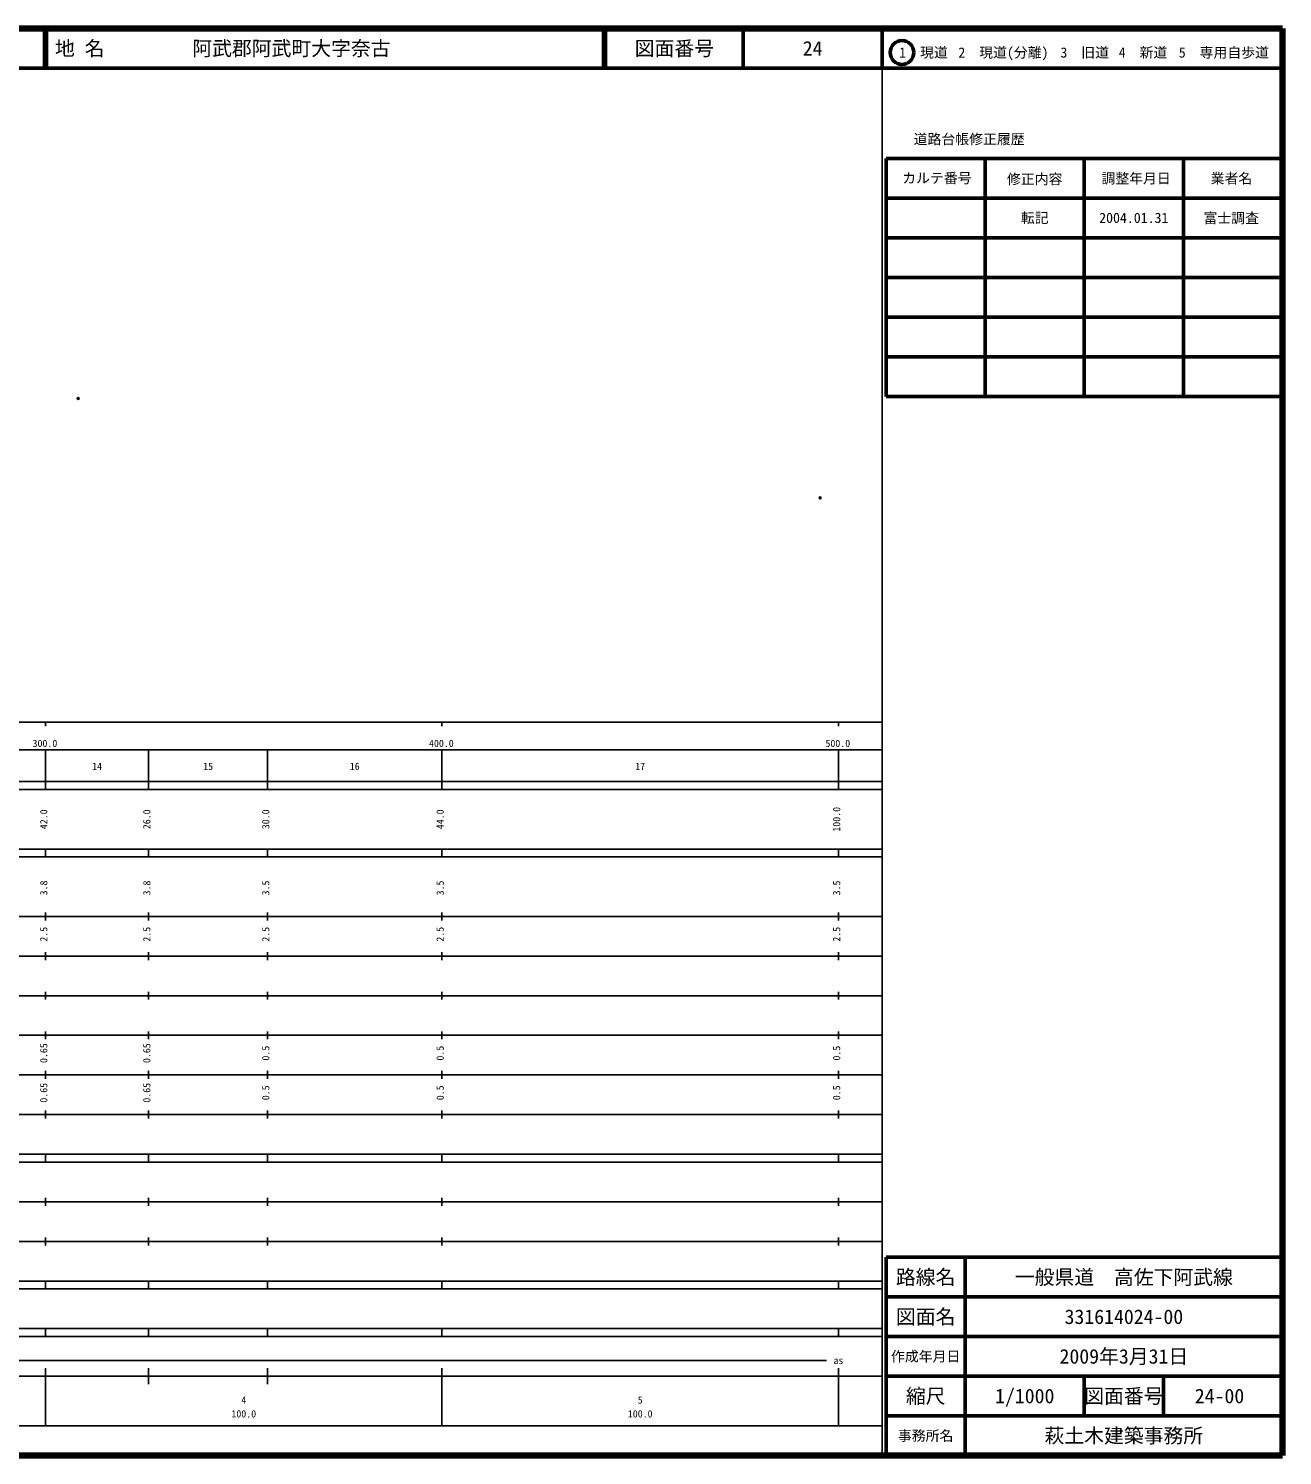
# Model space of a CAD drawing. Units: millimetres on the paper. Extents: x 40 to 680, y 20 to 380.
# Drawn here: x 363.7 to 680, y 20 to 380 of the extents above; entities that cross this region are included whole.
import ezdxf
from ezdxf.enums import TextEntityAlignment as Align

# ---------------------------------------------------------------- set-up
doc = ezdxf.new("R2010")
doc.units = ezdxf.units.MM
doc.header["$PDMODE"] = 32
doc.header["$PDSIZE"] = 0.5
doc.layers.add('M-OTRS', color=6, linetype='Continuous')
doc.layers.add('M-TTL-TXT', color=7, linetype='Continuous')
for name, color, linetype, lineweight in [('M-TTL', 2, 'Continuous', 140), ('M-TTL-BAND', 7, 'Continuous', 25), ('M-TTL-FRAM', 2, 'Continuous', 50), ('M-TTL-LINE', 7, 'Continuous', 50)]:
    doc.layers.add(name, color=color, linetype=linetype, lineweight=lineweight)
doc.styles.add('ＭＳ ゴシック', font='')
doc.styles.get('ＭＳ ゴシック').set_extended_font_data('MS Gothic')

msp = doc.modelspace()

# ---------------------------------------------------------------- linework, layer by layer
at = {"layer": 'M-OTRS'}
for p in [(376.253, 286.671), (563.37, 261.607)]:
    msp.add_point(p, dxfattribs=at)
at = {"layer": 'M-TTL'}
for p, q in [((680, 380), (40, 380)), ((680, 20), (680, 380)), ((40, 20), (680, 20))]:
    msp.add_line(p, q, dxfattribs=at)
at = {"layer": 'M-TTL-BAND'}
for p, q in [((579, 20), (579, 370)), ((40, 205), (579, 205)), ((368, 205), (368, 204)), ((468, 205), (468, 204)), ((568, 205), (568, 204)), ((68, 198), (579, 198)), ((368, 188), (368, 198)), ((394, 188), (394, 198)), ((424, 188), (424, 198)), ((468, 188), (468, 198)), ((568, 188), (568, 198)), ((40, 190), (579, 190)), ((40, 188), (579, 188)), ((40, 173), (579, 173)), ((368, 171), (368, 173)), ((394, 171), (394, 173)), ((424, 171), (424, 173)), ((468, 171), (468, 173)), ((568, 171), (568, 173)), ((40, 171), (579, 171)), ((40, 156), (579, 156)), ((368, 155), (368, 157)), ((394, 155), (394, 157)), ((424, 155), (424, 157)), ((468, 155), (468, 157)), ((568, 155), (568, 157)), ((46, 146), (579, 146)), ((368, 145), (368, 147)), ((394, 145), (394, 147)), ((424, 145), (424, 147)), ((468, 145), (468, 147)), ((568, 145), (568, 147)), ((368, 135), (368, 137)), ((394, 135), (394, 137)), ((424, 135), (424, 137)), ((468, 135), (468, 137)), ((568, 135), (568, 137)), ((52, 136), (579, 136)), ((46, 126), (579, 126)), ((368, 125), (368, 127)), ((394, 125), (394, 127)), ((424, 125), (424, 127)), ((468, 125), (468, 127)), ((568, 125), (568, 127)), ((52, 116), (579, 116)), ((368, 115), (368, 117)), ((394, 115), (394, 117)), ((424, 115), (424, 117)), ((468, 115), (468, 117)), ((568, 115), (568, 117)), ((46, 106), (579, 106)), ((368, 105), (368, 107)), ((394, 105), (394, 107)), ((424, 105), (424, 107)), ((468, 105), (468, 107)), ((568, 105), (568, 107)), ((40, 96), (579, 96)), ((40, 94), (579, 94)), ((368, 94), (368, 96)), ((394, 94), (394, 96)), ((424, 94), (424, 96)), ((468, 94), (468, 96)), ((568, 94), (568, 96)), ((49, 84), (579, 84)), ((368, 83), (368, 85)), ((394, 83), (394, 85)), ((424, 83), (424, 85)), ((468, 83), (468, 85)), ((568, 83), (568, 85)), ((40, 74), (579, 74)), ((368, 73), (368, 75)), ((394, 73), (394, 75)), ((424, 73), (424, 75)), ((468, 73), (468, 75)), ((568, 73), (568, 75)), ((40, 64), (579, 64)), ((40, 62), (579, 62)), ((368, 62), (368, 64)), ((394, 62), (394, 64)), ((424, 62), (424, 64)), ((468, 62), (468, 64)), ((568, 62), (568, 64)), ((40, 52), (579, 52)), ((368, 50), (368, 52)), ((394, 50), (394, 52)), ((424, 50), (424, 52)), ((468, 50), (468, 52)), ((568, 50), (568, 52)), ((40, 50), (579, 50)), ((71, 44), (565, 44)), ((40, 40), (579, 40)), ((368, 27.5), (368, 42)), ((394, 38), (394, 42)), ((424, 38), (424, 42)), ((468, 27.5), (468, 42)), ((568, 27.5), (568, 42)), ((68, 27.5), (579, 27.5))]:
    msp.add_line(p, q, dxfattribs=at)
at = {"layer": 'M-TTL-FRAM'}
for p, q in [((580, 347.197), (580, 287.197)), ((580, 347.197), (680, 347.197)), ((580, 287.197), (680, 287.197)), ((680, 70), (580, 70)), ((580, 70), (580, 20))]:
    msp.add_line(p, q, dxfattribs=at)
at = {"layer": 'M-TTL-LINE'}
for p, q in [((367.75, 380), (367.75, 370)), ((368.25, 380), (368.25, 370)), ((508.747, 380), (508.747, 370)), ((509.247, 380), (509.247, 370)), ((543.997, 380), (543.997, 370)), ((579, 380), (579, 370)), ((40, 370), (680, 370)), ((605, 347.197), (605, 287.197)), ((630, 347.197), (630, 287.197)), ((655, 347.197), (655, 287.197)), ((580, 337.197), (680, 337.197)), ((580, 327.197), (680, 327.197)), ((580, 317.197), (680, 317.197)), ((580, 307.197), (680, 307.197)), ((580, 297.197), (680, 297.197)), ((600, 70), (600, 20)), ((680, 60), (580, 60)), ((680, 50), (580, 50)), ((680, 40), (580, 40)), ((630, 40), (630, 30)), ((650, 40), (650, 30)), ((680, 30), (580, 30))]:
    msp.add_line(p, q, dxfattribs=at)
msp.add_circle((584.031, 373.958), 3, dxfattribs=at)

# ---------------------------------------------------------------- texts
at = {"layer": 'M-TTL-BAND', "style": 'ＭＳ ゴシック'}
for s, p in [('300.0', (367.844, 198.195)), ('400.0', (467.844, 198.195)), ('500.0', (567.844, 198.195)), ('14', (381, 192.405)), ('15', (409, 192.405)), ('16', (446, 192.405)), ('17', (518, 192.405)), ('as', (568, 42.5)), ('4', (418, 32.523)), ('5', (518, 32.523)), ('100.0', (418, 29.033)), ('100.0', (518, 29.033))]:
    msp.add_text(s, height=1.833, dxfattribs=at).set_placement(p, align=Align.BOTTOM_CENTER)
for s, p in [('42.0', (369, 180.5)), ('26.0', (395, 180.5)), ('30.0', (425, 180.5)), ('44.0', (469, 180.5)), ('100.0', (569, 180.5)), ('3.8', (369, 163.174)), ('3.8', (395, 163.174)), ('3.5', (425, 163.174)), ('3.5', (469, 163.174)), ('3.5', (569, 163.174)), ('2.5', (369, 151.5)), ('2.5', (395, 151.5)), ('2.5', (425, 151.5)), ('2.5', (469, 151.5)), ('2.5', (569, 151.5)), ('0.65', (369, 121.5)), ('0.65', (395, 121.5)), ('0.5', (425, 121.5)), ('0.5', (469, 121.5)), ('0.5', (569, 121.5)), ('0.65', (369, 111.5)), ('0.65', (395, 111.5)), ('0.5', (425, 111.5)), ('0.5', (469, 111.5)), ('0.5', (569, 111.5))]:
    msp.add_text(s, height=1.833, rotation=90, dxfattribs=at).set_placement(p, align=Align.BOTTOM_CENTER)
at = {"layer": 'M-TTL-TXT', "style": 'ＭＳ ゴシック'}
for s, p in [('地 名', (370.38, 375)), ('阿武郡阿武町大字奈古', (405.024, 375))]:
    msp.add_text(s, height=3.666, dxfattribs=at).set_placement(p, align=Align.MIDDLE_LEFT)
for s, height, p in [('図面番号', 3.666, (526.622, 375)), ('24', 3.666, (561.497, 375)), ('1\u3000現道', 2.566, (589.448, 373.958)), ('2\u3000現道(分離)', 2.566, (609.619, 373.958)), ('3\u3000旧道', 2.566, (630.121, 373.958)), ('4\u3000新道', 2.566, (644.824, 373.958)), ('5\u3000専用自歩道', 2.566, (665.228, 373.958)), ('道路台帳修正履歴', 2.566, (600.968, 352.113)), ('カルテ番号', 2.566, (592.839, 342.277)), ('修正内容', 2.566, (617.509, 342.023)), ('調整年月日', 2.566, (643.089, 342.197)), ('業者名', 2.566, (667.134, 342.197)), ('転記', 2.566, (617.5, 332.245)), ('2004.01.31', 2.566, (642.5, 332.245)), ('富士調査', 2.566, (667.077, 332.189)), ('路線名', 3.666, (590, 65)), ('路線名', 3.666, (590, 65)), ('一般県道\u3000高佐下阿武線', 3.666, (640, 65)), ('図面名', 3.666, (590, 55)), ('図面名', 3.666, (590, 55)), ('331614024-00', 3.666, (640, 55)), ('2009年3月31日', 3.666, (640, 45)), ('作成年月日', 2.566, (590, 45)), ('作成年月日', 2.566, (590, 45)), ('縮尺', 3.666, (590, 35)), ('縮尺', 3.666, (590, 35)), ('1/1000', 3.666, (615, 35)), ('図面番号', 3.666, (640, 35)), ('図面番号', 3.666, (640, 35)), ('24-00', 3.666, (664.125, 35)), ('事務所名', 2.566, (590, 25)), ('事務所名', 2.566, (590, 25)), ('萩土木建築事務所', 3.666, (640, 25))]:
    msp.add_text(s, height=height, dxfattribs=at).set_placement(p, align=Align.MIDDLE_CENTER)

doc.saveas('drawing.dxf')
